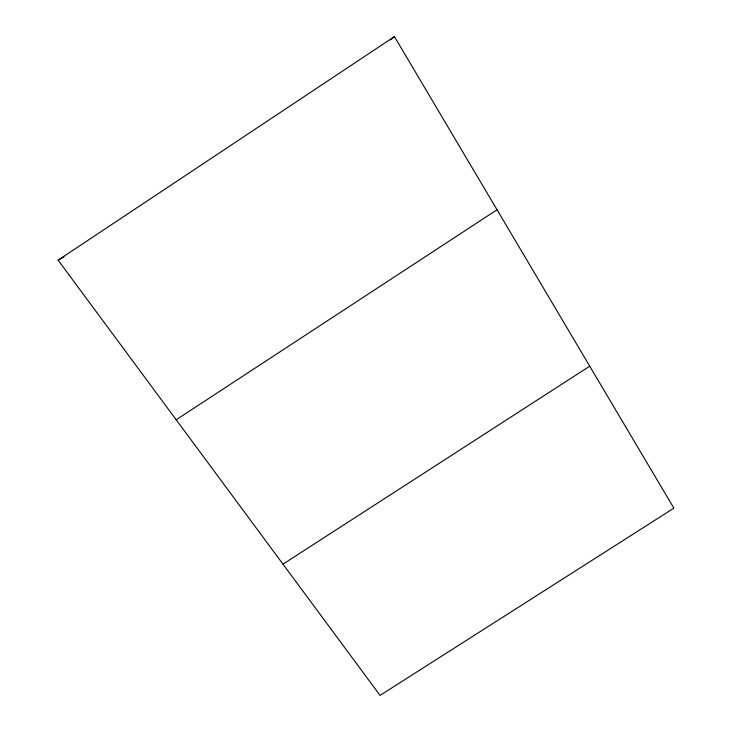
<?xml version="1.0" encoding="UTF-8"?>
<svg xmlns="http://www.w3.org/2000/svg" width="732" height="732" viewBox="0 0 732 732"><rect width="100%" height="100%" fill="white"/><g stroke="black" fill="none" stroke-linecap="round" stroke-linejoin="round"><path stroke-width="1.1" d="M390.458 39.949L394.429 36.6L673.879 508.173L380.064 695.4L58.121 260.162L394.429 36.6M176.183 419.775L497.037 209.755M282.982 564.162L589.736 366.174M58.121 260.162L63.922 256.932"/></g></svg>
